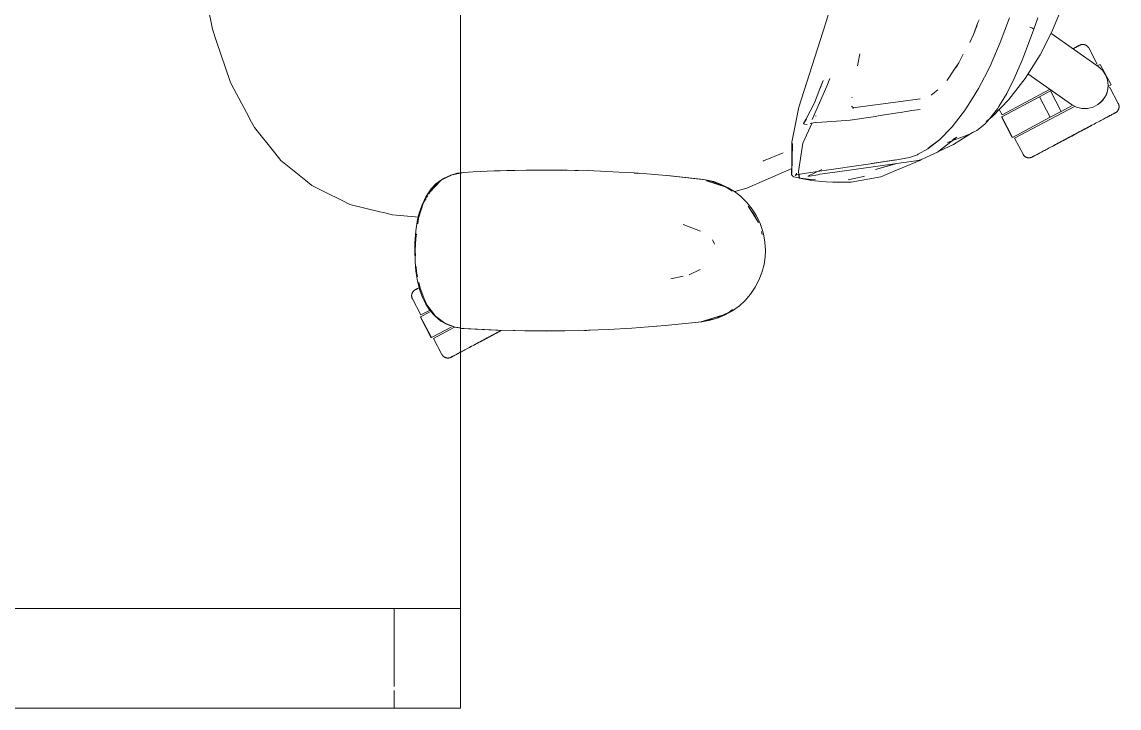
# Model space of a CAD drawing. Header units: millimetres. Extents: x 155927 to 295199, y -4084 to 97293.
# Drawn here: x 228544 to 229205, y 32627 to 33040 of the extents above; entities that cross this region are included whole.
import ezdxf

# ---------------------------------------------------------------- set-up
doc = ezdxf.new("R2010")
doc.units = ezdxf.units.MM
doc.header["$MEASUREMENT"] = 0
doc.layers.add('G-IMPT', color=8, linetype='CONTINUOUS', lineweight=9)
doc.layers.add('I-FURN', color=8, linetype='CONTINUOUS', lineweight=9)

msp = doc.modelspace()

# ---------------------------------------------------------------- linework, layer by layer
at = {"layer": 'G-IMPT'}
for p, q in [((229027.66, 33038.58), (229036.84, 33068.55)), ((228655.48, 33049.16), (228658.35, 33035.34)), ((229171.65, 33051.67), (229164.13, 33033.69)), ((229133.09, 33027.39), (229138.55, 33042.27)), ((229153.26, 33035.38), (229155.66, 33042.31)), ((228660.87, 33027.9), (228658.35, 33035.34)), ((229027.66, 33038.58), (229011.67, 32988.34)), ((229116.86, 33032.27), (229119.59, 33039.35)), ((229116.86, 33032.27), (229119.17, 33037.71)), ((229120.25, 33041.08), (229119.59, 33039.35)), ((229147.72, 33020.42), (229153.3, 33035.38)), ((229152.03, 33036.16), (229150.97, 33036.59)), ((229150.97, 33036.59), (229151.56, 33036.36)), ((229152.03, 33036.16), (229151.56, 33036.36)), ((229152.03, 33036.16), (229152.67, 33035.88)), ((229152.03, 33036.16), (229152.85, 33035.78)), ((229152.67, 33035.88), (229152.85, 33035.78)), ((229153.26, 33035.51), (229152.85, 33035.78)), ((229152.85, 33035.78), (229153.25, 33035.56)), ((229153.26, 33035.51), (229153.25, 33035.56)), ((229153.3, 33035.38), (229153.26, 33035.51)), ((229153.26, 33035.51), (229153.26, 33035.38)), ((229114.67, 33027.42), (229116.86, 33032.27)), ((229157.04, 33019.92), (229164.13, 33033.69)), ((228660.87, 33027.9), (228669.02, 33003.81)), ((229133.09, 33027.39), (229126.92, 33013.16)), ((229048.38, 33020.47), (229046.97, 33013.21)), ((229110.8, 33020.38), (229106.61, 33012.27)), ((229141.47, 33005.78), (229146.24, 33016.74)), ((229146.24, 33016.74), (229147.72, 33020.42)), ((229148.07, 33005.62), (229157.04, 33019.92)), ((229105.16, 33010.71), (229101.67, 33005.58)), ((229105.55, 33011.29), (229105.16, 33010.71)), ((229108.11, 33015.05), (229105.55, 33011.29)), ((229108.11, 33015.05), (229106.61, 33012.27)), ((229123.53, 33006.43), (229126.92, 33013.16)), ((228669.89, 33002.15), (228669.02, 33003.81)), ((228680.19, 32982.64), (228669.89, 33002.15)), ((229026.37, 33004.42), (229024.34, 32999.32)), ((229024.34, 32999.32), (229026.14, 33003.85)), ((229024.35, 32999.52), (229026.37, 33004.42)), ((229030.39, 33005.74), (229028.65, 33001.16)), ((229101.67, 33005.58), (229100.91, 33004.48)), ((229123.53, 33006.43), (229119.96, 32999.64)), ((229141.47, 33005.78), (229136.94, 32996.73)), ((229141.25, 33005.33), (229136.94, 32996.73)), ((229141.47, 33005.78), (229137.25, 32997.32)), ((229148.07, 33005.62), (229138.26, 32993.02)), ((229141.25, 33005.33), (229141.47, 33005.78)), ((229028.65, 33001.16), (229019.72, 32981)), ((229021.1, 32991.05), (229024.35, 32999.52)), ((229095.39, 32998.95), (229091.48, 32995.61)), ((229116.19, 32993.42), (229119.96, 32999.64)), ((229136.94, 32996.73), (229132.21, 32988.73)), ((229136.94, 32996.73), (229137.25, 32997.32)), ((229021.1, 32991.05), (229015.82, 32980.95)), ((229043.35, 32989.04), (229044.91, 32987.8)), ((229043.7, 32993.99), (229043.75, 32994.34)), ((229071.54, 32991.67), (229044.2, 32987.93)), ((229071.54, 32991.67), (229084.89, 32993.45)), ((229084.89, 32993.45), (229084.42, 32993.3)), ((229116.19, 32993.42), (229112.31, 32987.32)), ((229128.3, 32982.73), (229138.26, 32993.02)), ((228680.19, 32982.64), (228680.92, 32981.27)), ((229011.67, 32988.34), (229007.48, 32967.38)), ((229022.1, 32983.17), (229021.66, 32982.9)), ((229042.69, 32980.67), (229057.91, 32982.87)), ((229044.2, 32987.93), (229044.47, 32987.88)), ((229044.7, 32987.84), (229044.47, 32987.88)), ((229057.91, 32982.87), (229059.46, 32983.12)), ((229059.46, 32983.12), (229071.23, 32984.99)), ((229072.89, 32985.25), (229071.23, 32984.99)), ((229079.73, 32986.31), (229072.89, 32985.25)), ((229079.73, 32986.31), (229084.8, 32987.06)), ((229104.12, 32976.63), (229112.14, 32987.06)), ((229112.14, 32987.06), (229112.31, 32987.32)), ((229124.63, 32979.73), (229128.3, 32982.73)), ((229126.63, 32981.31), (229131.35, 32987.44)), ((229131.35, 32987.44), (229132.21, 32988.73)), ((228683.63, 32976.14), (228680.92, 32981.27)), ((228683.63, 32976.14), (228695.83, 32961)), ((229014.11, 32966.68), (229019.69, 32978.97)), ((229014.47, 32978.49), (229014.43, 32978.66)), ((229014.47, 32978.49), (229016.31, 32981.19)), ((229014.47, 32978.49), (229015.82, 32980.95)), ((229014.49, 32978.36), (229014.47, 32978.49)), ((229015.18, 32978.21), (229014.49, 32978.36)), ((229016.71, 32978.05), (229015.18, 32978.21)), ((229018.45, 32978.52), (229019.22, 32978.8)), ((229019.28, 32978.82), (229019.22, 32978.8)), ((229021.74, 32979.11), (229019.28, 32978.82)), ((229021.74, 32979.11), (229022.12, 32979.15)), ((229025.52, 32979.4), (229022.12, 32979.15)), ((229025.52, 32979.4), (229034.37, 32980.04)), ((229042.61, 32980.65), (229034.37, 32980.04)), ((229042.69, 32980.67), (229042.61, 32980.65)), ((229096.38, 32968.72), (229104.12, 32976.63)), ((229118.87, 32974.42), (229123.74, 32978.28)), ((229126.63, 32981.31), (229123.74, 32978.28)), ((229106.82, 32970.28), (229095.17, 32961.37)), ((229101.17, 32967.05), (229113.07, 32971.56)), ((229106.82, 32970.28), (229104.48, 32968.94)), ((229116.38, 32973.11), (229104.93, 32965.99)), ((229115.3, 32972.63), (229113.07, 32971.56)), ((229117.74, 32973.81), (229115.3, 32972.63)), ((229116.38, 32973.11), (229117.15, 32973.61)), ((229117.74, 32973.81), (229118.87, 32974.42)), ((229007.92, 32966.49), (229007.33, 32948.05)), ((229007.48, 32967.38), (229007.43, 32948.51)), ((229007.92, 32966.49), (229007.43, 32948.51)), ((229014.11, 32966.68), (229011.39, 32949.64)), ((229089.42, 32963.31), (229083.58, 32960.02)), ((229096.38, 32968.72), (229089.42, 32963.31)), ((229089.64, 32963.63), (229096.59, 32969.03)), ((229089.64, 32963.63), (229093.02, 32966.22)), ((229096.59, 32969.03), (229093.02, 32966.22)), ((229104.93, 32965.99), (229096.31, 32962.01)), ((228699.59, 32956.34), (228695.83, 32961)), ((228714.54, 32944.17), (228699.59, 32956.34)), ((228990.21, 32955.92), (228990.48, 32956.03)), ((229002.33, 32960.95), (228990.48, 32956.03)), ((229035.02, 32949.41), (229082.24, 32956.09)), ((229054.93, 32954.36), (229070.12, 32956.68)), ((229055.54, 32954.45), (229070.7, 32956.75)), ((229055.54, 32954.45), (229070.12, 32956.68)), ((229084.67, 32956.25), (229068.22, 32949.45)), ((229078.37, 32958.05), (229070.7, 32956.75)), ((229083.16, 32959.8), (229078.37, 32958.05)), ((229082.24, 32956.09), (229085.23, 32956.73)), ((229083.16, 32959.8), (229083.58, 32960.02)), ((229085.84, 32957.02), (229084.67, 32956.25)), ((229088.6, 32958.3), (229085.23, 32956.73)), ((229095.17, 32961.37), (229088.6, 32958.3)), ((228815.52, 32949.39), (228809.86, 32949.1)), ((228815.52, 32949.39), (228828.08, 32950)), ((228831.63, 32950.13), (228828.08, 32950)), ((228847.3, 32950.5), (228831.63, 32950.13)), ((228835.67, 32950.21), (228838.35, 32950.33)), ((228840.57, 32950.33), (228838.35, 32950.33)), ((228847.3, 32950.5), (228851.81, 32950.56)), ((228851.81, 32950.56), (228866.52, 32950.55)), ((228871.99, 32950.48), (228866.52, 32950.55)), ((228871.99, 32950.48), (228884.3, 32950.18)), ((228878.77, 32950.34), (228876.69, 32950.34)), ((228892.18, 32949.89), (228884.3, 32950.18)), ((228892.18, 32949.89), (228903.49, 32949.35)), ((228912.36, 32948.79), (228903.49, 32949.35)), ((228999.27, 32947.92), (229007.44, 32951.49)), ((229012.08, 32946.05), (229011.39, 32949.64)), ((229012.08, 32946.05), (229011.45, 32949.6)), ((229011.45, 32949.6), (229011.84, 32945.64)), ((229024.06, 32949.8), (229016.21, 32948.69)), ((229025.61, 32950.79), (229017.18, 32946.78)), ((229054.93, 32954.36), (229024.06, 32949.8)), ((229035.02, 32949.41), (229024.36, 32947.97)), ((229057.82, 32950.96), (229070.77, 32954.47)), ((229057.82, 32950.96), (229069.71, 32954.32)), ((229068.22, 32949.45), (229064.86, 32948.06)), ((228714.54, 32944.17), (228718.19, 32941.2)), ((228789.34, 32937.13), (228796.24, 32944.53)), ((228790.53, 32939.22), (228796.24, 32944.53)), ((228793.03, 32942.21), (228794.35, 32943.35)), ((228796.24, 32944.53), (228793.83, 32942.29)), ((228797.57, 32945.55), (228794.35, 32943.35)), ((228798.48, 32945.63), (228796.24, 32944.53)), ((228797.57, 32945.55), (228801.9, 32947.54)), ((228798.48, 32945.63), (228802.74, 32947.73)), ((228805.85, 32948.6), (228801.9, 32947.54)), ((228802.74, 32947.73), (228807.78, 32948.67)), ((228807.78, 32948.84), (228805.85, 32948.6)), ((228807.78, 32948.67), (228810.08, 32949.1)), ((228809.86, 32949.1), (228807.78, 32948.84)), ((228912.36, 32948.79), (228922.65, 32948.06)), ((228914.4, 32948.65), (228912.5, 32948.74)), ((228914.4, 32948.65), (228915.82, 32948.52)), ((228934.04, 32947.07), (228922.65, 32948.06)), ((228955.48, 32944.72), (228932.52, 32947.18)), ((228932.52, 32947.18), (228952.66, 32945.05)), ((228955.48, 32944.72), (228934.04, 32947.07)), ((228955.48, 32944.72), (228952.66, 32945.05)), ((228955.48, 32944.72), (228960.44, 32943.57)), ((228955.55, 32944.51), (228958.61, 32943.93)), ((228967.83, 32940.32), (228955.98, 32944.14)), ((228965.12, 32941.22), (228955.98, 32944.14)), ((228958.61, 32943.93), (228966.79, 32940.73)), ((228964.57, 32942.12), (228960.44, 32943.57)), ((228980.31, 32939.64), (228991.44, 32944.5)), ((228991.44, 32944.5), (228999.27, 32947.92)), ((229007.3, 32947.93), (229007.49, 32948.8)), ((229007.3, 32947.93), (229007.7, 32947.36)), ((229007.33, 32948.05), (229007.43, 32948.51)), ((229007.43, 32948.51), (229007.47, 32948.69)), ((229007.49, 32948.8), (229007.47, 32948.69)), ((229008.07, 32946.87), (229007.7, 32947.36)), ((229008.07, 32946.87), (229008.61, 32946.54)), ((229010.47, 32945.99), (229008.61, 32946.54)), ((229010.56, 32947.75), (229009.46, 32947.19)), ((229009.96, 32947.59), (229009.46, 32947.19)), ((229009.94, 32947.58), (229016.21, 32948.69)), ((229010.56, 32947.75), (229009.94, 32947.58)), ((229010.29, 32948.13), (229009.96, 32947.59)), ((229010.29, 32948.13), (229010.36, 32948.63)), ((229013.75, 32945.46), (229010.47, 32945.99)), ((229014.16, 32945.2), (229011.84, 32945.64)), ((229013.75, 32945.46), (229014.37, 32945.38)), ((229014.16, 32945.2), (229018.41, 32944.39)), ((229019.05, 32944.87), (229014.37, 32945.38)), ((229017.18, 32946.78), (229018.04, 32946.93)), ((229018.04, 32946.93), (229023.06, 32947.76)), ((229018.88, 32944.35), (229018.41, 32944.39)), ((229028.21, 32943.54), (229018.88, 32944.35)), ((229019.05, 32944.87), (229021.64, 32944.65)), ((229023.06, 32947.76), (229024.36, 32947.97)), ((229028.21, 32943.54), (229032.16, 32943.2)), ((229032.16, 32943.2), (229036.33, 32943.2)), ((229043.3, 32943.23), (229036.33, 32943.2)), ((229041.44, 32944.64), (229050.74, 32946.68)), ((229043.3, 32943.23), (229061, 32946.47)), ((229050.74, 32946.68), (229051.32, 32946.84)), ((229061, 32946.47), (229064.86, 32948.06)), ((228718.19, 32941.2), (228725.36, 32937.67)), ((228736.83, 32932.02), (228725.36, 32937.67)), ((228790.16, 32939.17), (228787.72, 32935.71)), ((228788.65, 32936.07), (228790.53, 32939.22)), ((228789.34, 32937.13), (228790.62, 32938.6)), ((228793.03, 32942.21), (228790.16, 32939.17)), ((228790.75, 32938.76), (228793.83, 32942.29)), ((228969.15, 32939.93), (228964.57, 32942.12)), ((228967.83, 32940.32), (228965.12, 32941.22)), ((228967.12, 32940.6), (228967.83, 32940.32)), ((228967.83, 32940.32), (228971.41, 32937.9)), ((228969.15, 32939.93), (228973.48, 32937.2)), ((228980.31, 32939.64), (228973.16, 32937.58)), ((228976.79, 32934.58), (228973.48, 32937.2)), ((228736.83, 32932.02), (228741.19, 32929.88)), ((228741.19, 32929.88), (228759.13, 32925.47)), ((228782.54, 32921.53), (228785.57, 32930.92)), ((228782.97, 32924.61), (228784.71, 32929.7)), ((228784.71, 32929.7), (228786.91, 32934.34)), ((228785.57, 32930.92), (228787.04, 32933.37)), ((228786.91, 32934.34), (228787.72, 32935.71)), ((228787.32, 32933.84), (228788.18, 32935.28)), ((228980.39, 32931.03), (228976.79, 32934.58)), ((228980.39, 32931.03), (228983.58, 32927.05)), ((228759.13, 32925.47), (228761.5, 32924.89)), ((228766.79, 32923.59), (228761.5, 32924.89)), ((228782.67, 32922.15), (228766.79, 32923.59)), ((228782.97, 32924.61), (228781.99, 32920.69)), ((228987.44, 32918.9), (228981.12, 32928.85)), ((228985.28, 32922.57), (228981.12, 32928.85)), ((228985.85, 32923.5), (228983.58, 32927.05)), ((228988.09, 32918.99), (228985.85, 32923.5)), ((228781.99, 32920.69), (228780.87, 32913.93)), ((228782.08, 32918.24), (228782.54, 32921.53)), ((228941.96, 32917.82), (228952.38, 32913.68)), ((228987.44, 32918.9), (228985.28, 32922.57)), ((228988.09, 32918.99), (228989.8, 32914.22)), ((228780.3, 32906.61), (228780.87, 32913.93)), ((228780.81, 32909.27), (228781.21, 32912.05)), ((228989.1, 32913.45), (228989.62, 32911.75)), ((228990.36, 32912.09), (228989.8, 32914.22)), ((228991.24, 32907.14), (228990.36, 32912.09)), ((228780.3, 32906.61), (228780.21, 32902.1)), ((228780.81, 32909.27), (228780.58, 32902.1)), ((228959.91, 32908.15), (228959.61, 32908.6)), ((228960.92, 32905.93), (228959.91, 32908.15)), ((228991.54, 32902.1), (228991.24, 32907.14)), ((228780.21, 32902.1), (228780.39, 32895.77)), ((228780.77, 32898.99), (228780.58, 32902.1)), ((228990.72, 32893.74), (228991.37, 32898.26)), ((228991.54, 32902.1), (228991.37, 32898.26)), ((228780.96, 32889.62), (228780.39, 32895.77)), ((228781.37, 32889.28), (228781.17, 32892.48)), ((228952.29, 32890.73), (228945.51, 32887.46)), ((228990.72, 32893.74), (228989.46, 32888.88)), ((228780.96, 32889.62), (228781.95, 32883.68)), ((228781.98, 32886.29), (228781.37, 32889.28)), ((228783.38, 32878.2), (228781.95, 32883.68)), ((228934.46, 32885.12), (228941.89, 32886.69)), ((228985.44, 32880), (228987.62, 32884.16)), ((228987.62, 32884.16), (228989.46, 32888.88)), ((228783.41, 32879.32), (228782.7, 32882.78)), ((228783.38, 32878.2), (228784.97, 32873.87)), ((228783.41, 32879.32), (228785.74, 32873.69)), ((228985.44, 32880), (228982.6, 32875.83)), ((228786.95, 32869.8), (228784.97, 32873.87)), ((228787.58, 32869.3), (228785.74, 32873.69)), ((228975.84, 32868.83), (228979.28, 32872)), ((228982.6, 32875.83), (228979.28, 32872)), ((228786.95, 32869.8), (228789.61, 32865.75)), ((228792.79, 32862.51), (228787.58, 32869.3)), ((228789.61, 32865.75), (228792.28, 32862.71)), ((228961.63, 32861.2), (228969.69, 32864.93)), ((228967.32, 32863.32), (228963.08, 32861.51)), ((228967.32, 32863.32), (228971.76, 32865.84)), ((228971.8, 32866.53), (228969.69, 32864.93)), ((228975.84, 32868.83), (228971.76, 32865.84)), ((228796.01, 32859.63), (228792.28, 32862.71)), ((228798.42, 32858.34), (228792.79, 32862.51)), ((228799.45, 32857.67), (228796.01, 32859.63)), ((228804.61, 32855.93), (228798.42, 32858.34)), ((228799.45, 32857.67), (228803.09, 32856.28)), ((228916.06, 32855.65), (228931.12, 32856.9)), ((228931.12, 32856.9), (228935.25, 32857.25)), ((228935.25, 32857.25), (228953.17, 32859.15)), ((228952.66, 32859.15), (228965.12, 32862.98)), ((228952.66, 32859.15), (228955.98, 32860.07)), ((228953.17, 32859.15), (228958.22, 32860.05)), ((228961.63, 32861.2), (228953.23, 32859.28)), ((228965.12, 32862.98), (228955.98, 32860.07)), ((228963.08, 32861.51), (228958.22, 32860.05)), ((228804.44, 32855.91), (228803.09, 32856.28)), ((228804.44, 32855.91), (228806.83, 32855.47)), ((228804.61, 32855.93), (228807.78, 32855.45)), ((228808.48, 32855.22), (228806.83, 32855.47)), ((228829.05, 32854.17), (228808.48, 32855.22)), ((228830.26, 32854.13), (228808.48, 32855.22)), ((228808.48, 32855.22), (228810.08, 32855.1)), ((228830.26, 32854.13), (228810.08, 32855.1)), ((228850.45, 32853.66), (228829.05, 32854.17)), ((228840.62, 32853.83), (228829.05, 32854.17)), ((228829.05, 32854.17), (228830.26, 32854.13)), ((228850.45, 32853.66), (228830.26, 32854.13)), ((228870.63, 32853.71), (228840.62, 32853.83)), ((228850.45, 32853.66), (228840.62, 32853.83)), ((228840.62, 32853.83), (228859.84, 32853.62)), ((228848.41, 32853.68), (228846.5, 32853.76)), ((228850.45, 32853.7), (228848.41, 32853.68)), ((228870.63, 32853.71), (228850.45, 32853.66)), ((228870.63, 32853.71), (228859.84, 32853.62)), ((228870.63, 32853.71), (228879.05, 32853.88)), ((228890.81, 32854.26), (228879.05, 32853.88)), ((228883.99, 32854.01), (228882.49, 32854)), ((228885.92, 32854.12), (228883.99, 32854.01)), ((228890.81, 32854.26), (228896.83, 32854.52)), ((228910.97, 32855.33), (228896.83, 32854.52)), ((228916.06, 32855.65), (228910.97, 32855.33)), ((228924.24, 32856.3), (228925.92, 32856.47))]:
    msp.add_line(p, q, dxfattribs=at)
at = {"layer": 'I-FURN'}
for p, q in [((228807.78, 32626.57), (228807.78, 34226.57)), ((228807.78, 34226.57), (228807.78, 32626.57)), ((229163.51, 33033.02), (229192.1, 33013)), ((229176.77, 33023.52), (229177.31, 33023.8)), ((229177.58, 33023.95), (229177.07, 33023.67)), ((229177.31, 33023.8), (229177.81, 33024.07)), ((229178.07, 33024.2), (229177.58, 33023.95)), ((229177.81, 33024.07), (229178.28, 33024.31)), ((229178.51, 33024.44), (229178.07, 33024.2)), ((229178.28, 33024.31), (229178.71, 33024.54)), ((229178.92, 33024.66), (229178.51, 33024.44)), ((229178.71, 33024.54), (229179.1, 33024.75)), ((229179.29, 33024.86), (229178.92, 33024.66)), ((229179.1, 33024.75), (229179.45, 33024.94)), ((229179.63, 33025.03), (229179.29, 33024.86)), ((229179.45, 33024.94), (229179.77, 33025.11)), ((229179.93, 33025.19), (229179.63, 33025.03)), ((229179.77, 33025.11), (229180.05, 33025.26)), ((229180.19, 33025.33), (229179.93, 33025.19)), ((229180.05, 33025.26), (229180.29, 33025.39)), ((229180.41, 33025.45), (229180.19, 33025.33)), ((229180.29, 33025.39), (229180.49, 33025.49)), ((229180.59, 33025.54), (229180.41, 33025.45)), ((229180.49, 33025.49), (229180.65, 33025.58)), ((229180.73, 33025.62), (229180.59, 33025.54)), ((229180.65, 33025.58), (229180.78, 33025.64)), ((229180.83, 33025.67), (229180.73, 33025.62)), ((229180.78, 33025.64), (229180.86, 33025.69)), ((229180.89, 33025.7), (229180.83, 33025.67)), ((229180.86, 33025.69), (229180.9, 33025.71)), ((229180.91, 33025.71), (229180.89, 33025.7)), ((229180.9, 33025.71), (229180.91, 33025.71)), ((229180.91, 33025.71), (229181.05, 33025.79)), ((229181.05, 33025.79), (229181.2, 33025.85)), ((229181.2, 33025.85), (229181.35, 33025.91)), ((229181.35, 33025.91), (229181.5, 33025.97)), ((229181.5, 33025.97), (229181.65, 33026.02)), ((229181.65, 33026.02), (229181.81, 33026.06)), ((229181.81, 33026.06), (229181.96, 33026.1)), ((229181.96, 33026.1), (229182.12, 33026.13)), ((229182.12, 33026.13), (229182.28, 33026.15)), ((229182.28, 33026.15), (229182.44, 33026.17)), ((229182.44, 33026.17), (229182.6, 33026.18)), ((229182.6, 33026.18), (229182.76, 33026.18)), ((229182.76, 33026.18), (229182.92, 33026.18)), ((229182.92, 33026.18), (229183.09, 33026.17)), ((229183.09, 33026.17), (229183.25, 33026.16)), ((229183.25, 33026.16), (229183.41, 33026.14)), ((229183.41, 33026.14), (229183.56, 33026.11)), ((229183.56, 33026.11), (229183.72, 33026.08)), ((229183.72, 33026.08), (229183.88, 33026.04)), ((229183.88, 33026.04), (229184.03, 33025.99)), ((229184.03, 33025.99), (229184.19, 33025.94)), ((229184.19, 33025.94), (229184.34, 33025.88)), ((229184.34, 33025.88), (229184.48, 33025.82)), ((229184.48, 33025.82), (229184.63, 33025.75)), ((229184.63, 33025.75), (229184.77, 33025.67)), ((229184.77, 33025.67), (229184.91, 33025.59)), ((229184.91, 33025.59), (229185.05, 33025.5)), ((229185.05, 33025.5), (229185.18, 33025.41)), ((229185.18, 33025.41), (229185.31, 33025.31)), ((229185.31, 33025.31), (229185.43, 33025.21)), ((229185.43, 33025.21), (229185.55, 33025.1)), ((229185.55, 33025.1), (229185.67, 33024.99)), ((229185.67, 33024.99), (229185.78, 33024.87)), ((229185.78, 33024.87), (229185.88, 33024.75)), ((229185.88, 33024.75), (229185.98, 33024.62)), ((229185.98, 33024.62), (229186.08, 33024.49)), ((229186.08, 33024.49), (229186.17, 33024.36)), ((229186.17, 33024.36), (229186.26, 33024.22)), ((229186.26, 33024.22), (229186.34, 33024.08)), ((229186.34, 33024.08), (229186.36, 33024.05)), ((229191.51, 33014.36), (229186.36, 33024.05)), ((229191.86, 33013.42), (229193.26, 33014.16)), ((229191.95, 33013.46), (229191.86, 33013.42)), ((229192.1, 33013), (229194.61, 33010.75)), ((229199.83, 33001.8), (229193.26, 33014.16)), ((229194.61, 33010.75), (229196.51, 33007.96)), ((229176.05, 32990.07), (229149.62, 33008.58)), ((229196.51, 33007.96), (229197.68, 33004.79)), ((229197.68, 33004.79), (229198.07, 33001.44)), ((229134.12, 32983.85), (229162.81, 32999.1)), ((229156.64, 32994.69), (229163.28, 32998.22)), ((229169.85, 32985.86), (229163.28, 32998.22)), ((229197.64, 32998.1), (229196.42, 32994.95)), ((229198.07, 33001.44), (229197.64, 32998.1)), ((229198.03, 33001.81), (229198.44, 33001.06)), ((229199.83, 33001.8), (229198.44, 33001.06)), ((229198.44, 33001.06), (229198.52, 33001.1)), ((229198.64, 33000.03), (229199.02, 33000.23)), ((229204.17, 32990.55), (229199.02, 33000.23)), ((229133.93, 32982.61), (229156.64, 32994.69)), ((229141.63, 32969.72), (229177.7, 32988.9)), ((229163.21, 32982.33), (229156.64, 32994.69)), ((229176.76, 32989.53), (229169.85, 32985.86)), ((229179.02, 32988.49), (229176.05, 32990.07)), ((229191.94, 32989.97), (229188.95, 32988.42)), ((229194.48, 32992.19), (229191.94, 32989.97)), ((229192.23, 32990.17), (229193.65, 32991.33)), ((229193.65, 32991.33), (229195.94, 32994.11)), ((229196.42, 32994.95), (229194.48, 32992.19)), ((229204.17, 32990.55), (229204.24, 32990.4)), ((229204.24, 32990.4), (229204.31, 32990.26)), ((229204.31, 32990.26), (229204.37, 32990.11)), ((229204.37, 32990.11), (229204.42, 32989.96)), ((229204.42, 32989.96), (229204.47, 32989.8)), ((229204.47, 32989.8), (229204.52, 32989.65)), ((229204.52, 32989.65), (229204.55, 32989.49)), ((229204.55, 32989.49), (229204.58, 32989.33)), ((229204.58, 32989.33), (229204.61, 32989.17)), ((229204.61, 32989.17), (229204.62, 32989.01)), ((229204.62, 32989.01), (229204.64, 32988.85)), ((229132.44, 32987), (229134.12, 32983.85)), ((229133.76, 32982.52), (229140.33, 32970.16)), ((229140.5, 32970.25), (229133.93, 32982.61)), ((229163.21, 32982.33), (229140.5, 32970.25)), ((229169.85, 32985.86), (229163.21, 32982.33)), ((229182.29, 32987.66), (229179.02, 32988.49)), ((229185.67, 32987.63), (229182.29, 32987.66)), ((229188.95, 32988.42), (229185.67, 32987.63)), ((229196.57, 32981.94), (229197.2, 32982.28)), ((229197.2, 32982.28), (229197.8, 32982.6)), ((229198.11, 32982.76), (229197.53, 32982.45)), ((229197.8, 32982.6), (229198.37, 32982.9)), ((229198.66, 32983.06), (229198.11, 32982.76)), ((229198.37, 32982.9), (229198.9, 32983.18)), ((229199.18, 32983.33), (229198.66, 32983.06)), ((229198.9, 32983.18), (229199.41, 32983.45)), ((229199.66, 32983.59), (229199.18, 32983.33)), ((229199.41, 32983.45), (229199.87, 32983.7)), ((229200.11, 32983.82), (229199.66, 32983.59)), ((229199.87, 32983.7), (229200.3, 32983.93)), ((229200.52, 32984.04), (229200.11, 32983.82)), ((229200.3, 32983.93), (229200.69, 32984.14)), ((229200.89, 32984.24), (229200.52, 32984.04)), ((229200.69, 32984.14), (229201.05, 32984.33)), ((229201.23, 32984.42), (229200.89, 32984.24)), ((229201.05, 32984.33), (229201.37, 32984.49)), ((229201.52, 32984.58), (229201.23, 32984.42)), ((229201.37, 32984.49), (229201.65, 32984.64)), ((229201.78, 32984.71), (229201.52, 32984.58)), ((229201.65, 32984.64), (229201.89, 32984.77)), ((229202, 32984.83), (229201.78, 32984.71)), ((229201.89, 32984.77), (229202.09, 32984.88)), ((229202.18, 32984.93), (229202, 32984.83)), ((229202.09, 32984.88), (229202.25, 32984.96)), ((229202.32, 32985), (229202.18, 32984.93)), ((229202.25, 32984.96), (229202.37, 32985.03)), ((229202.42, 32985.05), (229202.32, 32985)), ((229202.37, 32985.03), (229202.45, 32985.07)), ((229202.48, 32985.09), (229202.42, 32985.05)), ((229202.45, 32985.07), (229202.5, 32985.09)), ((229202.5, 32985.1), (229202.48, 32985.09)), ((229202.54, 32985.12), (229202.5, 32985.1)), ((229202.5, 32985.09), (229202.5, 32985.1)), ((229202.68, 32985.2), (229202.54, 32985.12)), ((229202.82, 32985.28), (229202.68, 32985.2)), ((229202.95, 32985.37), (229202.82, 32985.28)), ((229203.08, 32985.47), (229202.95, 32985.37)), ((229203.2, 32985.57), (229203.08, 32985.47)), ((229203.33, 32985.68), (229203.2, 32985.57)), ((229203.44, 32985.79), (229203.33, 32985.68)), ((229203.56, 32985.9), (229203.44, 32985.79)), ((229203.66, 32986.02), (229203.56, 32985.9)), ((229203.77, 32986.15), (229203.66, 32986.02)), ((229203.86, 32986.28), (229203.77, 32986.15)), ((229203.96, 32986.41), (229203.86, 32986.28)), ((229204.04, 32986.54), (229203.96, 32986.41)), ((229204.12, 32986.68), (229204.04, 32986.54)), ((229204.2, 32986.83), (229204.12, 32986.68)), ((229204.27, 32986.97), (229204.2, 32986.83)), ((229204.34, 32987.12), (229204.27, 32986.97)), ((229204.39, 32987.27), (229204.34, 32987.12)), ((229204.45, 32987.42), (229204.39, 32987.27)), ((229204.49, 32987.58), (229204.45, 32987.42)), ((229204.53, 32987.73), (229204.49, 32987.58)), ((229204.57, 32987.89), (229204.53, 32987.73)), ((229204.59, 32988.05), (229204.57, 32987.89)), ((229204.62, 32988.21), (229204.59, 32988.05)), ((229204.63, 32988.37), (229204.62, 32988.21)), ((229204.64, 32988.53), (229204.63, 32988.37)), ((229204.64, 32988.85), (229204.64, 32988.69)), ((229204.64, 32988.69), (229204.64, 32988.53)), ((229184.05, 32975.29), (229185.01, 32975.8)), ((229185.53, 32976.07), (229184.57, 32975.56)), ((229185.01, 32975.8), (229185.97, 32976.3)), ((229186.47, 32976.57), (229185.53, 32976.07)), ((229185.97, 32976.3), (229186.9, 32976.8)), ((229187.4, 32977.07), (229186.47, 32976.57)), ((229186.9, 32976.8), (229187.83, 32977.29)), ((229188.32, 32977.55), (229187.4, 32977.07)), ((229187.83, 32977.29), (229188.73, 32977.78)), ((229188.73, 32977.78), (229189.62, 32978.25)), ((229189.62, 32978.25), (229190.49, 32978.71)), ((229190.49, 32978.71), (229191.33, 32979.16)), ((229191.33, 32979.16), (229192.16, 32979.6)), ((229192.16, 32979.6), (229192.96, 32980.02)), ((229192.96, 32980.02), (229193.73, 32980.44)), ((229193.73, 32980.44), (229194.48, 32980.83)), ((229194.48, 32980.83), (229195.21, 32981.22)), ((229195.21, 32981.22), (229195.9, 32981.59)), ((229195.9, 32981.59), (229196.57, 32981.94)), ((229141.63, 32969.72), (229146.78, 32960.03)), ((229172.64, 32969.22), (229171.65, 32968.69)), ((229172.11, 32968.94), (229173.09, 32969.46)), ((229173.63, 32969.74), (229172.64, 32969.22)), ((229173.09, 32969.46), (229174.09, 32969.99)), ((229174.63, 32970.27), (229173.63, 32969.74)), ((229174.09, 32969.99), (229175.09, 32970.52)), ((229175.63, 32970.81), (229174.63, 32970.27)), ((229175.09, 32970.52), (229176.09, 32971.05)), ((229176.63, 32971.34), (229175.63, 32970.81)), ((229176.09, 32971.05), (229177.09, 32971.59)), ((229177.64, 32971.88), (229176.63, 32971.34)), ((229177.09, 32971.59), (229178.1, 32972.12)), ((229178.64, 32972.41), (229177.64, 32971.88)), ((229178.1, 32972.12), (229179.1, 32972.66)), ((229179.64, 32972.94), (229178.64, 32972.41)), ((229179.1, 32972.66), (229180.1, 32973.19)), ((229180.64, 32973.47), (229179.64, 32972.94)), ((229180.1, 32973.19), (229181.1, 32973.72)), ((229181.64, 32974), (229180.64, 32973.47)), ((229181.1, 32973.72), (229182.09, 32974.25)), ((229182.62, 32974.53), (229181.64, 32974)), ((229182.09, 32974.25), (229183.08, 32974.77)), ((229183.6, 32975.05), (229182.62, 32974.53)), ((229183.08, 32974.77), (229184.05, 32975.29)), ((229184.57, 32975.56), (229183.6, 32975.05)), ((229159.85, 32962.42), (229160.59, 32962.81)), ((229160.59, 32962.81), (229161.35, 32963.22)), ((229161.35, 32963.22), (229162.14, 32963.63)), ((229162.14, 32963.63), (229162.95, 32964.07)), ((229162.95, 32964.07), (229163.78, 32964.51)), ((229164.24, 32964.75), (229163.4, 32964.3)), ((229163.78, 32964.51), (229164.64, 32964.97)), ((229165.11, 32965.22), (229164.24, 32964.75)), ((229164.64, 32964.97), (229165.52, 32965.43)), ((229166, 32965.69), (229165.11, 32965.22)), ((229165.52, 32965.43), (229166.41, 32965.91)), ((229166.9, 32966.17), (229166, 32965.69)), ((229166.41, 32965.91), (229167.33, 32966.39)), ((229167.83, 32966.66), (229166.9, 32966.17)), ((229167.33, 32966.39), (229168.26, 32966.89)), ((229168.76, 32967.16), (229167.83, 32966.66)), ((229168.26, 32966.89), (229169.2, 32967.39)), ((229169.72, 32967.66), (229168.76, 32967.16)), ((229169.2, 32967.39), (229170.16, 32967.9)), ((229170.68, 32968.18), (229169.72, 32967.66)), ((229170.16, 32967.9), (229171.13, 32968.41)), ((229171.65, 32968.69), (229170.68, 32968.18)), ((229171.13, 32968.41), (229172.11, 32968.94)), ((229146.8, 32959.99), (229146.78, 32960.03)), ((229146.88, 32959.85), (229146.8, 32959.99)), ((229146.96, 32959.72), (229146.88, 32959.85)), ((229147.05, 32959.58), (229146.96, 32959.72)), ((229147.15, 32959.46), (229147.05, 32959.58)), ((229147.25, 32959.33), (229147.15, 32959.46)), ((229147.36, 32959.21), (229147.25, 32959.33)), ((229147.47, 32959.09), (229147.36, 32959.21)), ((229147.58, 32958.98), (229147.47, 32959.09)), ((229147.7, 32958.87), (229147.58, 32958.98)), ((229147.83, 32958.77), (229147.7, 32958.87)), ((229147.96, 32958.67), (229147.83, 32958.77)), ((229148.09, 32958.58), (229147.96, 32958.67)), ((229148.22, 32958.49), (229148.09, 32958.58)), ((229148.36, 32958.41), (229148.22, 32958.49)), ((229148.51, 32958.33), (229148.36, 32958.41)), ((229148.65, 32958.26), (229148.51, 32958.33)), ((229148.8, 32958.2), (229148.65, 32958.26)), ((229148.95, 32958.14), (229148.8, 32958.2)), ((229149.1, 32958.09), (229148.95, 32958.14)), ((229149.26, 32958.04), (229149.1, 32958.09)), ((229149.41, 32958), (229149.26, 32958.04)), ((229149.57, 32957.97), (229149.41, 32958)), ((229149.73, 32957.94), (229149.57, 32957.97)), ((229149.89, 32957.92), (229149.73, 32957.94)), ((229150.05, 32957.9), (229149.89, 32957.92)), ((229150.21, 32957.9), (229150.05, 32957.9)), ((229150.37, 32957.89), (229150.21, 32957.9)), ((229150.53, 32957.9), (229150.37, 32957.89)), ((229150.69, 32957.91), (229150.53, 32957.9)), ((229150.85, 32957.93), (229150.69, 32957.91)), ((229151.01, 32957.95), (229150.85, 32957.93)), ((229151.17, 32957.98), (229151.01, 32957.95)), ((229151.33, 32958.02), (229151.17, 32957.98)), ((229151.48, 32958.06), (229151.33, 32958.02)), ((229151.64, 32958.11), (229151.48, 32958.06)), ((229151.79, 32958.17), (229151.64, 32958.11)), ((229151.94, 32958.23), (229151.79, 32958.17)), ((229152.08, 32958.29), (229151.94, 32958.23)), ((229152.23, 32958.37), (229152.08, 32958.29)), ((229152.28, 32958.39), (229152.23, 32958.37)), ((229152.23, 32958.37), (229152.25, 32958.38)), ((229152.23, 32958.37), (229152.23, 32958.37)), ((229152.25, 32958.38), (229152.31, 32958.41)), ((229152.36, 32958.43), (229152.28, 32958.39)), ((229152.31, 32958.41), (229152.41, 32958.46)), ((229152.48, 32958.5), (229152.36, 32958.43)), ((229152.41, 32958.46), (229152.55, 32958.54)), ((229152.64, 32958.59), (229152.48, 32958.5)), ((229152.55, 32958.54), (229152.73, 32958.63)), ((229152.84, 32958.69), (229152.64, 32958.59)), ((229152.73, 32958.63), (229152.95, 32958.75)), ((229153.08, 32958.82), (229152.84, 32958.69)), ((229152.95, 32958.75), (229153.21, 32958.89)), ((229153.36, 32958.97), (229153.08, 32958.82)), ((229153.21, 32958.89), (229153.5, 32959.04)), ((229153.68, 32959.14), (229153.36, 32958.97)), ((229153.5, 32959.04), (229153.84, 32959.22)), ((229154.04, 32959.33), (229153.68, 32959.14)), ((229153.84, 32959.22), (229154.21, 32959.42)), ((229154.43, 32959.54), (229154.04, 32959.33)), ((229154.21, 32959.42), (229154.62, 32959.64)), ((229154.86, 32959.76), (229154.43, 32959.54)), ((229154.62, 32959.64), (229155.07, 32959.88)), ((229155.32, 32960.01), (229154.86, 32959.76)), ((229155.07, 32959.88), (229155.55, 32960.13)), ((229155.82, 32960.28), (229155.32, 32960.01)), ((229155.55, 32960.13), (229156.07, 32960.41)), ((229156.36, 32960.56), (229155.82, 32960.28)), ((229156.07, 32960.41), (229156.62, 32960.7)), ((229156.93, 32960.87), (229156.36, 32960.56)), ((229156.62, 32960.7), (229157.2, 32961.01)), ((229157.2, 32961.01), (229157.82, 32961.34)), ((229157.82, 32961.34), (229158.47, 32961.68)), ((229158.47, 32961.68), (229159.14, 32962.04)), ((229159.14, 32962.04), (229159.85, 32962.42)), ((228778.67, 32876.4), (228778.73, 32876.55)), ((228778.73, 32876.55), (228778.8, 32876.69)), ((228778.8, 32876.69), (228778.88, 32876.84)), ((228778.88, 32876.84), (228778.96, 32876.97)), ((228778.96, 32876.97), (228779.05, 32877.11)), ((228779.05, 32877.11), (228779.14, 32877.24)), ((228779.14, 32877.24), (228779.24, 32877.37)), ((228779.24, 32877.37), (228779.34, 32877.49)), ((228779.34, 32877.49), (228779.45, 32877.61)), ((228779.45, 32877.61), (228779.56, 32877.73)), ((228779.56, 32877.73), (228779.68, 32877.84)), ((228779.68, 32877.84), (228779.8, 32877.95)), ((228779.8, 32877.95), (228779.92, 32878.05)), ((228779.92, 32878.05), (228780.05, 32878.14)), ((228780.05, 32878.14), (228780.19, 32878.24)), ((228780.19, 32878.24), (228780.32, 32878.32)), ((228780.32, 32878.32), (228780.46, 32878.4)), ((228780.46, 32878.4), (228780.5, 32878.42)), ((228780.5, 32878.42), (228780.52, 32878.43)), ((228780.51, 32878.43), (228780.5, 32878.42)), ((228780.55, 32878.45), (228780.51, 32878.43)), ((228780.52, 32878.43), (228780.58, 32878.46)), ((228780.63, 32878.49), (228780.55, 32878.45)), ((228780.58, 32878.46), (228780.68, 32878.52)), ((228780.75, 32878.56), (228780.63, 32878.49)), ((228780.68, 32878.52), (228780.82, 32878.59)), ((228780.92, 32878.64), (228780.75, 32878.56)), ((228780.82, 32878.59), (228781, 32878.69)), ((228781.12, 32878.75), (228780.92, 32878.64)), ((228781, 32878.69), (228781.22, 32878.81)), ((228781.36, 32878.88), (228781.12, 32878.75)), ((228781.22, 32878.81), (228781.48, 32878.94)), ((228781.64, 32879.03), (228781.36, 32878.88)), ((228781.48, 32878.94), (228781.78, 32879.1)), ((228781.95, 32879.19), (228781.64, 32879.03)), ((228781.78, 32879.1), (228782.11, 32879.28)), ((228782.31, 32879.38), (228781.95, 32879.19)), ((228782.11, 32879.28), (228782.49, 32879.48)), ((228782.7, 32879.59), (228782.31, 32879.38)), ((228782.49, 32879.48), (228782.9, 32879.7)), ((228783.13, 32879.82), (228782.7, 32879.59)), ((228778.36, 32874.83), (228778.37, 32874.99)), ((228778.37, 32874.67), (228778.36, 32874.83)), ((228778.37, 32875.15), (228778.39, 32875.31)), ((228778.37, 32874.99), (228778.37, 32875.15)), ((228778.38, 32874.51), (228778.37, 32874.67)), ((228778.4, 32874.35), (228778.38, 32874.51)), ((228778.39, 32875.31), (228778.41, 32875.47)), ((228778.42, 32874.19), (228778.4, 32874.35)), ((228778.41, 32875.47), (228778.44, 32875.63)), ((228778.45, 32874.03), (228778.42, 32874.19)), ((228778.44, 32875.63), (228778.47, 32875.79)), ((228778.49, 32873.87), (228778.45, 32874.03)), ((228778.47, 32875.79), (228778.51, 32875.94)), ((228778.53, 32873.72), (228778.49, 32873.87)), ((228778.51, 32875.94), (228778.56, 32876.1)), ((228778.58, 32873.56), (228778.53, 32873.72)), ((228778.56, 32876.1), (228778.61, 32876.25)), ((228778.63, 32873.41), (228778.58, 32873.56)), ((228778.61, 32876.25), (228778.67, 32876.4)), ((228778.7, 32873.26), (228778.63, 32873.41)), ((228778.76, 32873.12), (228778.7, 32873.26)), ((228778.84, 32872.97), (228778.76, 32873.12)), ((228778.84, 32872.97), (228783.99, 32863.29)), ((228783.8, 32862.06), (228789.09, 32864.87)), ((228783.99, 32863.29), (228789.18, 32866.05)), ((228783.63, 32861.96), (228790.2, 32849.6)), ((228790.37, 32849.69), (228783.8, 32862.06)), ((228802.13, 32855.95), (228790.37, 32849.69)), ((228791.5, 32849.16), (228804.16, 32855.89)), ((228825.5, 32850.25), (228824.5, 32849.72)), ((228824.96, 32849.96), (228825.96, 32850.49)), ((228826.5, 32850.78), (228825.5, 32850.25)), ((228825.96, 32850.49), (228826.96, 32851.03)), ((228827.51, 32851.32), (228826.5, 32850.78)), ((228826.96, 32851.03), (228827.97, 32851.56)), ((228828.51, 32851.85), (228827.51, 32851.32)), ((228827.97, 32851.56), (228828.97, 32852.1)), ((228829.51, 32852.38), (228828.51, 32851.85)), ((228828.97, 32852.1), (228829.97, 32852.63)), ((228830.51, 32852.92), (228829.51, 32852.38)), ((228829.97, 32852.63), (228830.97, 32853.16)), ((228831.51, 32853.44), (228830.51, 32852.92)), ((228830.97, 32853.16), (228831.96, 32853.69)), ((228832.49, 32853.97), (228831.51, 32853.44)), ((228831.96, 32853.69), (228832.11, 32853.77)), ((228791.5, 32849.16), (228796.65, 32839.47)), ((228812.01, 32843.07), (228812.82, 32843.51)), ((228812.82, 32843.51), (228813.65, 32843.95)), ((228814.11, 32844.2), (228813.27, 32843.74)), ((228813.65, 32843.95), (228814.51, 32844.41)), ((228814.98, 32844.66), (228814.11, 32844.2)), ((228814.51, 32844.41), (228815.39, 32844.87)), ((228815.87, 32845.13), (228814.98, 32844.66)), ((228815.39, 32844.87), (228816.28, 32845.35)), ((228816.77, 32845.61), (228815.87, 32845.13)), ((228816.28, 32845.35), (228817.2, 32845.83)), ((228817.7, 32846.1), (228816.77, 32845.61)), ((228817.2, 32845.83), (228818.13, 32846.33)), ((228818.63, 32846.6), (228817.7, 32846.1)), ((228818.13, 32846.33), (228819.07, 32846.83)), ((228819.59, 32847.11), (228818.63, 32846.6)), ((228819.07, 32846.83), (228820.03, 32847.34)), ((228820.55, 32847.62), (228819.59, 32847.11)), ((228820.03, 32847.34), (228821, 32847.86)), ((228821.52, 32848.14), (228820.55, 32847.62)), ((228821, 32847.86), (228821.98, 32848.38)), ((228822.51, 32848.66), (228821.52, 32848.14)), ((228821.98, 32848.38), (228822.96, 32848.9)), ((228823.5, 32849.19), (228822.51, 32848.66)), ((228822.96, 32848.9), (228823.96, 32849.43)), ((228824.5, 32849.72), (228823.5, 32849.19)), ((228823.96, 32849.43), (228824.96, 32849.96)), ((228796.67, 32839.43), (228796.65, 32839.47)), ((228796.75, 32839.29), (228796.67, 32839.43)), ((228796.83, 32839.16), (228796.75, 32839.29)), ((228796.92, 32839.02), (228796.83, 32839.16)), ((228797.02, 32838.9), (228796.92, 32839.02)), ((228797.12, 32838.77), (228797.02, 32838.9)), ((228797.23, 32838.65), (228797.12, 32838.77)), ((228797.34, 32838.53), (228797.23, 32838.65)), ((228797.45, 32838.42), (228797.34, 32838.53)), ((228797.57, 32838.31), (228797.45, 32838.42)), ((228797.7, 32838.21), (228797.57, 32838.31)), ((228797.83, 32838.11), (228797.7, 32838.21)), ((228797.96, 32838.02), (228797.83, 32838.11)), ((228798.09, 32837.93), (228797.96, 32838.02)), ((228798.23, 32837.85), (228798.09, 32837.93)), ((228798.38, 32837.77), (228798.23, 32837.85)), ((228798.52, 32837.7), (228798.38, 32837.77)), ((228798.67, 32837.64), (228798.52, 32837.7)), ((228798.82, 32837.58), (228798.67, 32837.64)), ((228798.97, 32837.53), (228798.82, 32837.58)), ((228799.13, 32837.48), (228798.97, 32837.53)), ((228799.28, 32837.44), (228799.13, 32837.48)), ((228799.44, 32837.41), (228799.28, 32837.44)), ((228799.6, 32837.38), (228799.44, 32837.41)), ((228799.76, 32837.36), (228799.6, 32837.38)), ((228799.92, 32837.34), (228799.76, 32837.36)), ((228800.08, 32837.34), (228799.92, 32837.34)), ((228800.24, 32837.33), (228800.08, 32837.34)), ((228800.4, 32837.34), (228800.24, 32837.33)), ((228800.56, 32837.35), (228800.4, 32837.34)), ((228800.72, 32837.37), (228800.56, 32837.35)), ((228800.88, 32837.39), (228800.72, 32837.37)), ((228801.04, 32837.42), (228800.88, 32837.39)), ((228801.2, 32837.46), (228801.04, 32837.42)), ((228801.35, 32837.5), (228801.2, 32837.46)), ((228801.51, 32837.55), (228801.35, 32837.5)), ((228801.66, 32837.61), (228801.51, 32837.55)), ((228801.81, 32837.67), (228801.66, 32837.61)), ((228801.95, 32837.73), (228801.81, 32837.67)), ((228802.1, 32837.81), (228801.95, 32837.73)), ((228802.15, 32837.83), (228802.1, 32837.81)), ((228802.1, 32837.81), (228802.12, 32837.82)), ((228802.1, 32837.81), (228802.1, 32837.81)), ((228802.12, 32837.82), (228802.18, 32837.85)), ((228802.23, 32837.88), (228802.15, 32837.83)), ((228802.18, 32837.85), (228802.28, 32837.9)), ((228802.35, 32837.94), (228802.23, 32837.88)), ((228802.28, 32837.9), (228802.42, 32837.98)), ((228802.51, 32838.03), (228802.35, 32837.94)), ((228802.42, 32837.98), (228802.6, 32838.07)), ((228802.71, 32838.13), (228802.51, 32838.03)), ((228802.6, 32838.07), (228802.82, 32838.19)), ((228802.95, 32838.26), (228802.71, 32838.13)), ((228802.82, 32838.19), (228803.08, 32838.33)), ((228803.23, 32838.41), (228802.95, 32838.26)), ((228803.08, 32838.33), (228803.37, 32838.49)), ((228803.55, 32838.58), (228803.23, 32838.41)), ((228803.37, 32838.49), (228803.71, 32838.66)), ((228803.91, 32838.77), (228803.55, 32838.58)), ((228803.71, 32838.66), (228804.08, 32838.86)), ((228804.3, 32838.98), (228803.91, 32838.77)), ((228804.08, 32838.86), (228804.49, 32839.08)), ((228804.73, 32839.21), (228804.3, 32838.98)), ((228804.49, 32839.08), (228804.94, 32839.32)), ((228805.19, 32839.45), (228804.73, 32839.21)), ((228804.94, 32839.32), (228805.42, 32839.57)), ((228805.69, 32839.72), (228805.19, 32839.45)), ((228805.42, 32839.57), (228805.94, 32839.85)), ((228806.23, 32840), (228805.69, 32839.72)), ((228805.94, 32839.85), (228806.49, 32840.14)), ((228806.8, 32840.31), (228806.23, 32840)), ((228806.49, 32840.14), (228807.07, 32840.45)), ((228807.07, 32840.45), (228807.69, 32840.78)), ((228807.69, 32840.78), (228808.34, 32841.12)), ((228808.34, 32841.12), (228809.01, 32841.48)), ((228809.01, 32841.48), (228809.72, 32841.86)), ((228809.72, 32841.86), (228810.46, 32842.25)), ((228810.46, 32842.25), (228811.22, 32842.66)), ((228811.22, 32842.66), (228812.01, 32843.07)), ((228767.78, 32686.57), (228047.78, 32686.57)), ((228372.78, 32686.57), (228807.78, 32686.57)), ((228807.78, 32686.57), (228767.78, 32686.57)), ((228767.78, 32639.46), (228767.78, 32686.57)), ((228767.78, 32639.46), (228767.78, 32686.57)), ((228807.78, 32626.57), (228807.78, 32686.57)), ((228807.78, 32686.57), (228807.78, 32626.57)), ((228767.78, 32626.57), (228767.78, 32637.15)), ((228767.78, 32626.57), (228767.78, 32637.15)), ((228807.78, 32626.57), (228007.78, 32626.57)), ((228007.78, 32626.57), (228807.78, 32626.57)), ((228807.78, 32626.57), (228007.78, 32626.57)), ((228047.78, 32626.57), (228767.78, 32626.57)), ((228767.78, 32626.57), (228807.78, 32626.57))]:
    msp.add_line(p, q, dxfattribs=at)
msp.add_open_spline([(229197.44, 32997.39), (229197.29, 32996.93), (229197.07, 32996.3), (229196.77, 32995.66), (229196.7, 32995.51)], degree=3, knots=[-0.6, -0.6, -0.6, -0.6, -0.5, -0.4680239, -0.4680239, -0.4680239, -0.4680239], dxfattribs=at)
for points in [[(229198.03, 33001.81), (229198.04, 33001.58), (229198.04, 33001.04), (229198, 33000.38), (229197.97, 33000)], [(229195.1, 32992.9), (229194.77, 32992.48), (229194.43, 32992.05), (229194, 32991.67)]]:
    msp.add_open_spline(points, degree=3, dxfattribs=at)

doc.saveas('drawing.dxf')
